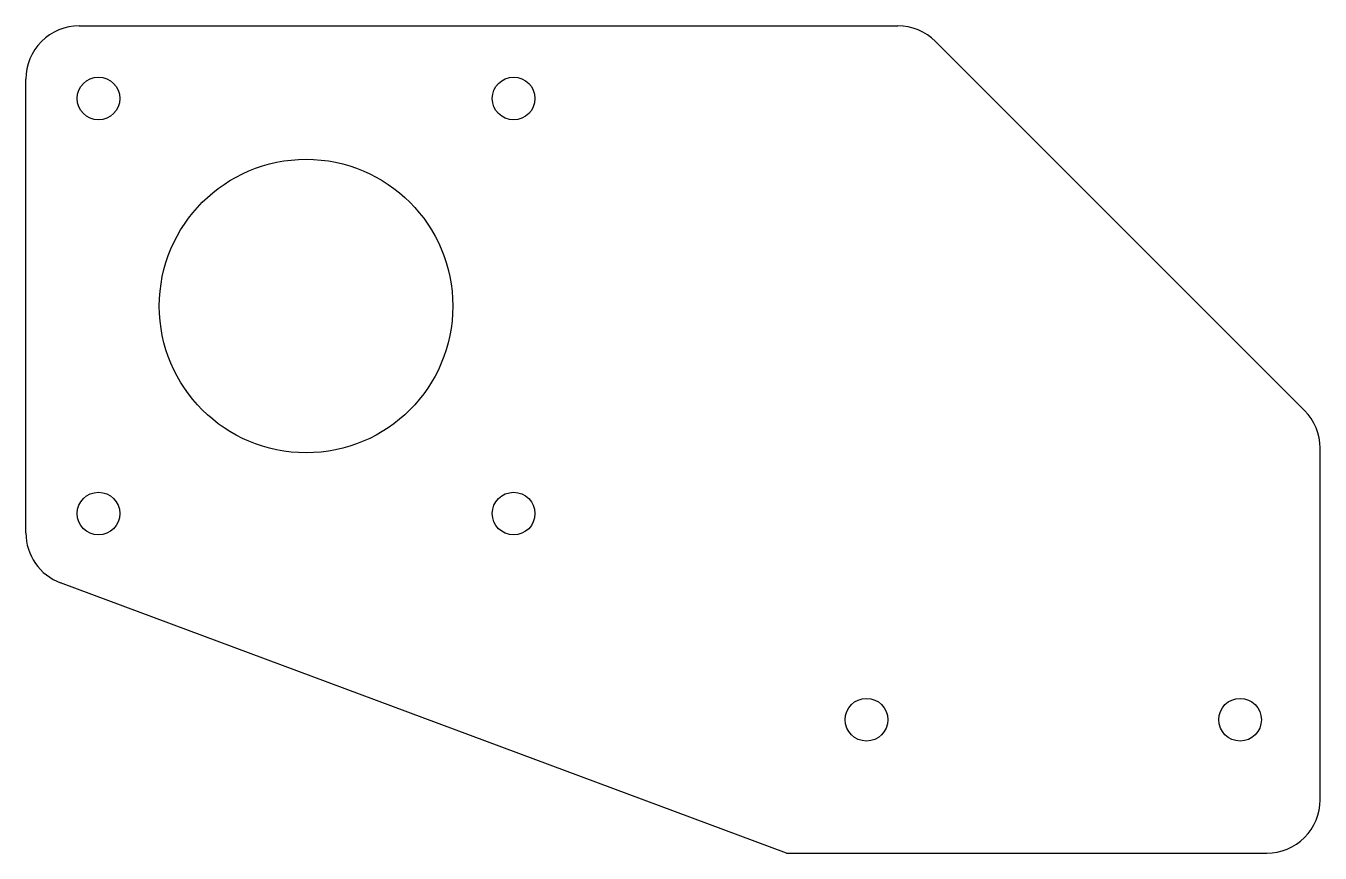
# Model space of a CAD drawing. Extents: x 3 to 100, y -65 to -3.
import ezdxf

# ---------------------------------------------------------------- set-up
doc = ezdxf.new("R2010")
doc.units = 0
doc.layers.get('0').update_dxf_attribs({"linetype": 'CONTINUOUS'})

msp = doc.modelspace()

# ---------------------------------------------------------------- linework, layer by layer
at = {"color": 2, "linetype": 'CONTINUOUS'}
for p, q in [((7, -3), (45, -3)), ((45, -3), (68.343, -3)), ((71.172, -4.172), (98.828, -31.828)), ((3, -41), (3, -7)), ((100, -61), (100, -34.657)), ((60, -65), (5.604, -44.749)), ((60, -65), (96, -65))]:
    msp.add_line(p, q, dxfattribs=at)
for centre, radius in [((8.444, -8.444), 1.6), ((39.556, -8.444), 1.6), ((24, -24), 11), ((8.444, -39.556), 1.6), ((39.556, -39.556), 1.6), ((66, -55), 1.6), ((94, -55), 1.6)]:
    msp.add_circle(centre, radius, dxfattribs=at)
for centre, start, end in [((7, -7), 90, -179.99999), ((68.343, -7), 45, 90), ((96, -34.657), 0, 45), ((7, -41), 180, -110.42019), ((96, -61), -90.00001, 0)]:
    msp.add_arc(centre, 4, start, end, dxfattribs=at)

doc.saveas('drawing.dxf')
